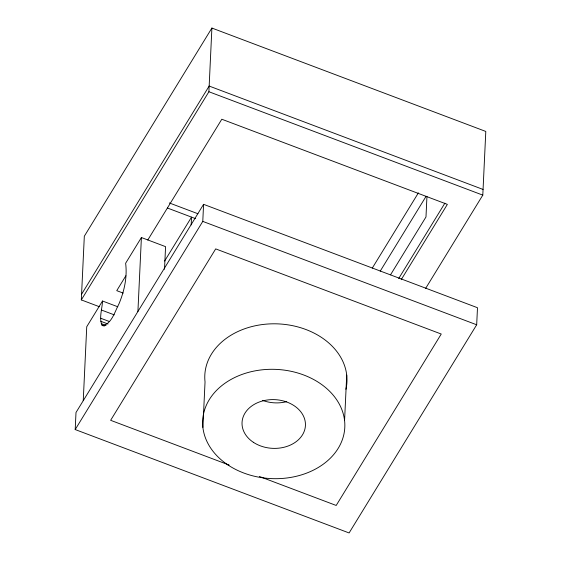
<?xml version="1.0" encoding="UTF-8"?>
<svg xmlns="http://www.w3.org/2000/svg" width="561" height="561" viewBox="0 0 561 561"><rect width="100%" height="100%" fill="white"/><g stroke="black" fill="none" stroke-linecap="round" stroke-linejoin="round"><path stroke-width="0.84" d="M75.202 429.558L76.001 412.496L203.58 204.33L477.488 307.723L476.682 324.784L349.103 532.95L75.202 429.558L202.78 221.392L203.58 204.33M99.353 306.713L81.31 299.904L84.318 236.216L211.897 28.05L485.798 131.442L482.797 195.13L425.638 288.396M83.245 400.673L86.738 326.726L102.502 301.005L117.81 306.783M137.915 311.474L141.4 237.527L165.579 246.651L164.513 269.273M191.168 224.912L191.539 217.121L164.611 261.054M81.31 299.904L208.895 91.738L211.897 28.05M202.893 427.419L205.038 381.929A71.149 54.662 2.7 0 1 278.95 323.928A71.149 54.662 2.7 0 1 345.92 389.327M344.573 420.575L346.719 375.078M426.949 196.476L425.981 216.967L390.519 274.834M141.4 237.527L125.636 263.249C127.396 277.246 124.283 291.264 118.855 304.132C114.816 311.643 111.997 322.954 103.105 325.829L101.983 325.121C98.813 317.554 102.277 308.866 102.502 301.005M81.583 294.216L209.162 86.05L483.063 189.443M125.874 275.767L116.751 290.661L123.182 293.087M147.781 240.024L221.805 119.234L447.362 204.379L401.185 279.722M372.259 268.137L418.394 192.858M380.197 271.18L426.122 196.252M398.71 278.515L444.887 203.166M208.895 91.738L482.797 195.13M169.303 202.942L197.907 213.734M167.402 208.012L195.621 218.664M202.78 221.392L476.682 324.784M101.38 310.002L114.276 314.868M100.756 318.262L109.619 321.607M100.791 321.278L108.042 324.02M101.204 323.592L106.036 325.415M101.983 325.121L104.402 326.032M229.133 465.041L110.636 420.308L215.69 248.888L441.248 334.033L336.193 505.454L259.371 476.457M286.741 401.634A31.739 24.382 2.7 0 1 262.485 400.358M253.355 442.292A31.739 24.382 2.7 0 0 304.974 428.821A31.739 24.382 2.7 0 0 262.871 400.87A31.739 24.382 2.7 0 0 253.355 442.292M228.047 465.02A71.149 54.662 2.7 0 0 343.774 434.817A71.149 54.662 2.7 0 0 249.379 372.146A71.149 54.662 2.7 0 0 228.047 465.02"/></g></svg>
